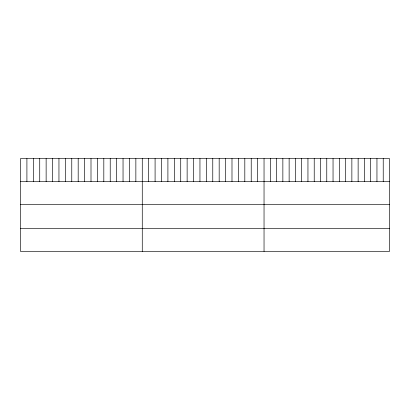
<?xml version="1.0" encoding="UTF-8"?>
<svg xmlns="http://www.w3.org/2000/svg" width="410" height="410" viewBox="0 0 410 410"><rect width="100%" height="100%" fill="white"/><g stroke="black" fill="none" stroke-linecap="round" stroke-linejoin="round"><path stroke-width="0.61" d="M389.5 181.563L389.5 251.427L20.5 251.427L20.5 158.573L389.5 158.573L389.5 181.563L20.5 181.563M20.5 204.616L389.5 204.616M20.5 228.37L389.5 228.37M383.227 158.573L383.227 181.563M376.954 158.573L376.954 181.563M370.681 158.573L370.681 181.563M364.408 158.573L364.408 181.563M358.135 158.573L358.135 181.563M351.862 158.573L351.862 181.563M345.589 158.573L345.589 181.563M339.316 158.573L339.316 181.563M333.043 158.573L333.043 181.563M326.77 158.573L326.77 181.563M320.497 158.573L320.497 181.563M314.224 158.573L314.224 181.563M307.951 158.573L307.951 181.563M301.678 158.573L301.678 181.563M295.405 158.573L295.405 181.563M289.132 158.573L289.132 181.563M282.859 158.573L282.859 181.563M276.586 158.573L276.586 181.563M270.313 158.573L270.313 181.563M264.04 158.573L264.04 251.427M257.629 158.573L257.629 181.563M251.222 158.573L251.222 181.563M244.811 158.573L244.811 181.563M238.405 158.573L238.405 181.563M231.993 158.573L231.993 181.563M225.587 158.573L225.587 181.563M219.176 158.573L219.176 181.563M212.769 158.573L212.769 181.563M206.358 158.573L206.358 181.563M199.952 158.573L199.952 181.563M193.54 158.573L193.54 181.563M187.134 158.573L187.134 181.563M180.723 158.573L180.723 181.563M174.317 158.573L174.317 181.563M167.905 158.573L167.905 181.563M161.499 158.573L161.499 181.563M155.088 158.573L155.088 181.563M148.681 158.573L148.681 181.563M142.27 158.573L142.27 251.427M135.859 158.573L135.859 181.563M129.452 158.573L129.452 181.563M123.041 158.573L123.041 181.563M116.635 158.573L116.635 181.563M110.223 158.573L110.223 181.563M103.817 158.573L103.817 181.563M97.406 158.573L97.406 181.563M90.999 158.573L90.999 181.563M84.588 158.573L84.588 181.563M78.182 158.573L78.182 181.563M71.77 158.573L71.77 181.563M65.364 158.573L65.364 181.563M58.953 158.573L58.953 181.563M52.547 158.573L52.547 181.563M46.135 158.573L46.135 181.563M39.729 158.573L39.729 181.563M33.318 158.573L33.318 181.563M26.911 158.573L26.911 181.563"/></g></svg>
